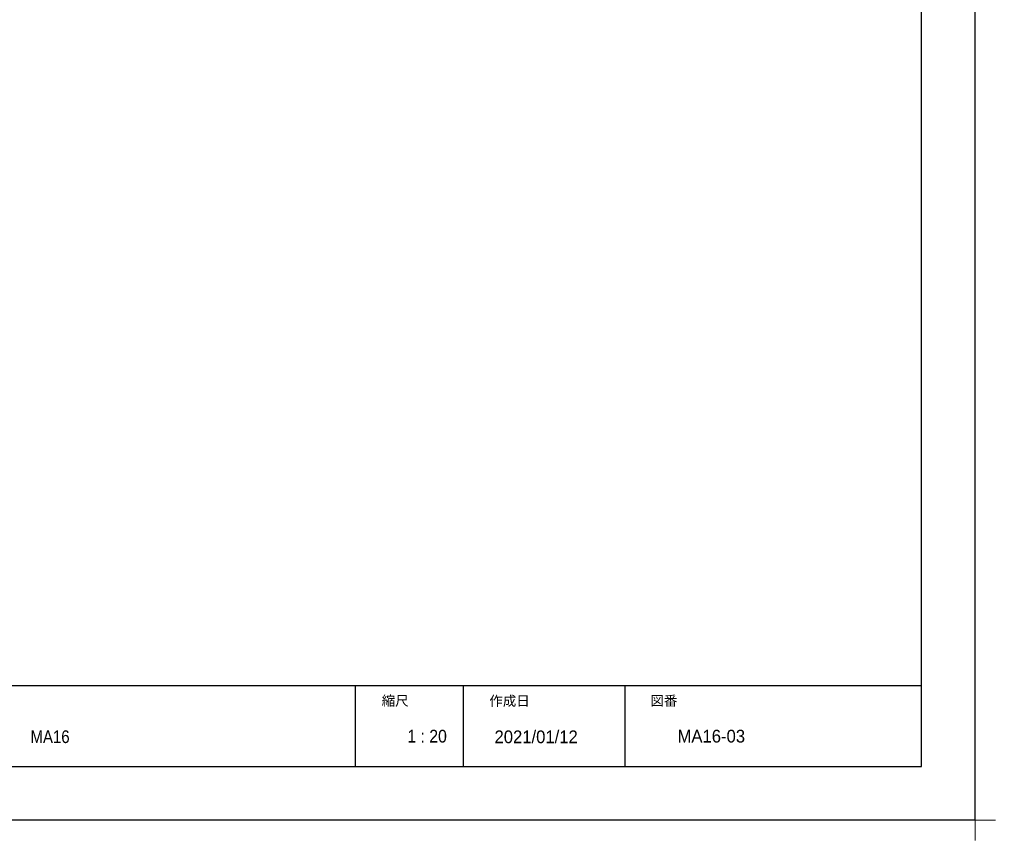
# Model space of a CAD drawing. Units: millimetres on the paper. Extents: x -305 to 305, y -152 to 152.
# Drawn here: x -58.3 to 122.7, y -152.2 to 0 of the extents above; entities that cross this region are included whole.
import ezdxf
from ezdxf.enums import TextEntityAlignment as Align

# ---------------------------------------------------------------- set-up
doc = ezdxf.new("R2010")
doc.units = ezdxf.units.MM
for name, color, linetype, lineweight in [('0-0_0', 7, 'Continuous', 25), ('0-2_DEFPOINTS', 7, 'Continuous', 25), ('0-3_1図面枠', 7, 'Continuous', 15), ('0-4_図面枠', 3, 'Continuous', 25)]:
    doc.layers.add(name, color=color, linetype=linetype, lineweight=lineweight)
doc.styles.add('ＭＳ Ｐゴシック', font='')
doc.styles.get('ＭＳ Ｐゴシック').set_extended_font_data('MS PGothic')

# ---------------------------------------------------------------- blocks, each defined once
blk = doc.blocks.new('グループ-6')
at = {"layer": '0-3_1図面枠'}
for p, q in [((4200, -2895), (4200, -3045)), ((4275, -2970), (4125, -2970))]:
    blk.add_line(p, q, dxfattribs=at)

msp = doc.modelspace()

# ---------------------------------------------------------------- linework, layer by layer
at = {"layer": '0-0_0'}
for p, q in [((3.983, -123.498), (3.983, -138.498)), ((23.983, -123.498), (23.983, -138.498)), ((53.983, -123.498), (53.983, -138.498))]:
    msp.add_line(p, q, dxfattribs=at)
at = {"layer": '0-2_DEFPOINTS'}
for q in [(118.983, 148.502), (-301.017, -148.498)]:
    msp.add_line((118.983, -148.498), q, dxfattribs=at)
at = {"layer": '0-4_図面枠'}
msp.add_line((-291.017, -123.498), (108.983, -123.498), dxfattribs=at)
msp.add_lwpolyline([(-291.017, -138.498), (108.983, -138.498), (108.983, 138.502), (-291.017, 138.502)], close=True, dxfattribs=at)

# ---------------------------------------------------------------- block references
at = {"layer": '0-3_1図面枠', "xscale": 0.05, "yscale": 0.05}
msp.add_blockref('グループ-6', (-91.017, 0.002), dxfattribs=at)

# ---------------------------------------------------------------- texts
at = {"layer": '0-3_1図面枠', "style": 'ＭＳ Ｐゴシック'}
for s, height, p in [('縮尺', 1.833, (8.896, -127.809)), ('作成日', 1.833, (28.857, -127.827)), ('図番', 1.833, (58.732, -127.799)), ('2021/01/12', 2.358, (29.822, -134.912)), ('MA16-03', 2.361, (63.761, -134.788))]:
    msp.add_text(s, height=height, dxfattribs=at).set_placement(p, align=Align.BOTTOM_LEFT)
for s, width, p in [('MA16', 0.9, (-56.239, -134.886)), ('1 : 20', 0.95, (13.65, -134.788))]:
    msp.add_text(s, height=2.358, dxfattribs=dict(at, width=width)).set_placement(p, align=Align.BOTTOM_LEFT)

doc.saveas('drawing.dxf')
